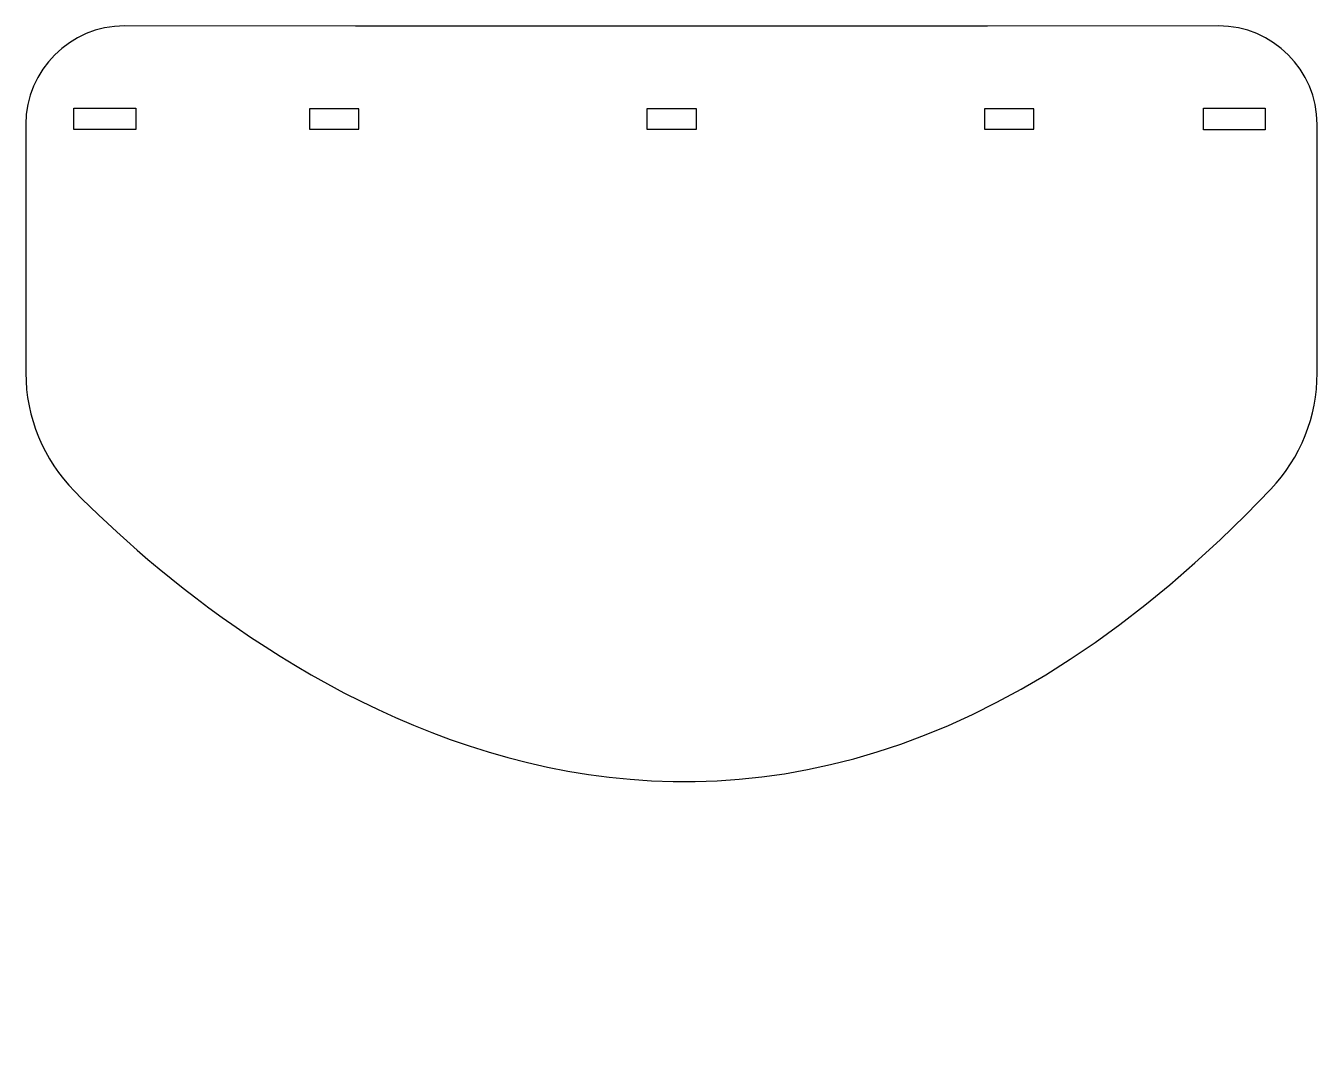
# Model space of a CAD drawing. Header units: centimetres. Extents: x 20.8 to 60.5, y -41.3 to -9.5.
import ezdxf

# ---------------------------------------------------------------- set-up
doc = ezdxf.new("R2010")
doc.units = ezdxf.units.CM
doc.header["$MEASUREMENT"] = 0
for name, color, linetype in [('block 2_Layer 1', 7, 'Continuous'), ('block 3_Layer 1', 7, 'Continuous'), ('block 4_Layer 1', 7, 'Continuous'), ('block 5_Layer 1', 7, 'Continuous'), ('FaceShieldCutFile v1_Layer 1', 7, 'Continuous')]:
    doc.layers.add(name, color=color, linetype=linetype)

# ---------------------------------------------------------------- blocks, each defined once
blk = doc.blocks.new('block2')
at = {"layer": 'block 2_Layer 1'}
for p, q in [((41.407, -12.054), (39.883, -12.054)), ((39.883, -12.054), (39.883, -12.689)), ((41.407, -12.689), (41.407, -12.054)), ((39.883, -12.689), (41.407, -12.689))]:
    blk.add_line(p, q, dxfattribs=at)
blk = doc.blocks.new('block3')
at = {"layer": 'block 3_Layer 1'}
for p, q in [((31.016, -12.054), (29.492, -12.054)), ((29.492, -12.054), (29.492, -12.689)), ((31.016, -12.689), (31.016, -12.054)), ((29.492, -12.689), (31.016, -12.689))]:
    blk.add_line(p, q, dxfattribs=at)
blk = doc.blocks.new('block4')
at = {"layer": 'block 4_Layer 1'}
for p, q in [((51.798, -12.054), (50.274, -12.054)), ((50.274, -12.054), (50.274, -12.689)), ((51.798, -12.689), (51.798, -12.054)), ((50.274, -12.689), (51.798, -12.689))]:
    blk.add_line(p, q, dxfattribs=at)
blk = doc.blocks.new('block5')
at = {"layer": 'block 5_Layer 1'}
for p, q in [((30.917, -9.514), (23.801, -9.503)), ((50.374, -9.514), (30.917, -9.514)), ((57.481, -9.503), (50.374, -9.514)), ((20.762, -12.538), (20.762, -20.194)), ((60.52, -20.202), (60.52, -12.538))]:
    blk.add_line(p, q, dxfattribs=at)
for points in [[(23.801, -9.503), (22.123, -9.501), (20.762, -10.86), (20.762, -12.538)], [(60.52, -12.538), (60.52, -10.86), (59.159, -9.501), (57.481, -9.503)]]:
    blk.add_open_spline(points, degree=3, dxfattribs=at)
blk.add_open_spline([(20.762, -20.194), (20.762, -21.559), (21.302, -22.867), (22.26, -23.838), (27.012, -28.652), (42.421, -41.333), (59.094, -23.772), (60.009, -22.809), (60.52, -21.531), (60.52, -20.202)], degree=3, knots=[7, 7, 7, 7, 8, 8, 8, 9, 9, 9, 10, 10, 10, 10], dxfattribs=at)

msp = doc.modelspace()

# ---------------------------------------------------------------- linework, layer by layer
at = {"layer": 'FaceShieldCutFile v1_Layer 1'}
for p, q in [((22.244, -12.699), (22.244, -12.039)), ((22.244, -12.039), (24.149, -12.039)), ((24.149, -12.039), (24.149, -12.699)), ((57.019, -12.701), (57.019, -12.041)), ((57.019, -12.041), (58.924, -12.041)), ((58.924, -12.041), (58.924, -12.701)), ((24.149, -12.699), (22.244, -12.699)), ((58.924, -12.701), (57.019, -12.701))]:
    msp.add_line(p, q, dxfattribs=at)

# ---------------------------------------------------------------- block references
for name in ['block5', 'block3', 'block2', 'block4']:
    msp.add_blockref(name, (0, 0))

doc.saveas('drawing.dxf')
